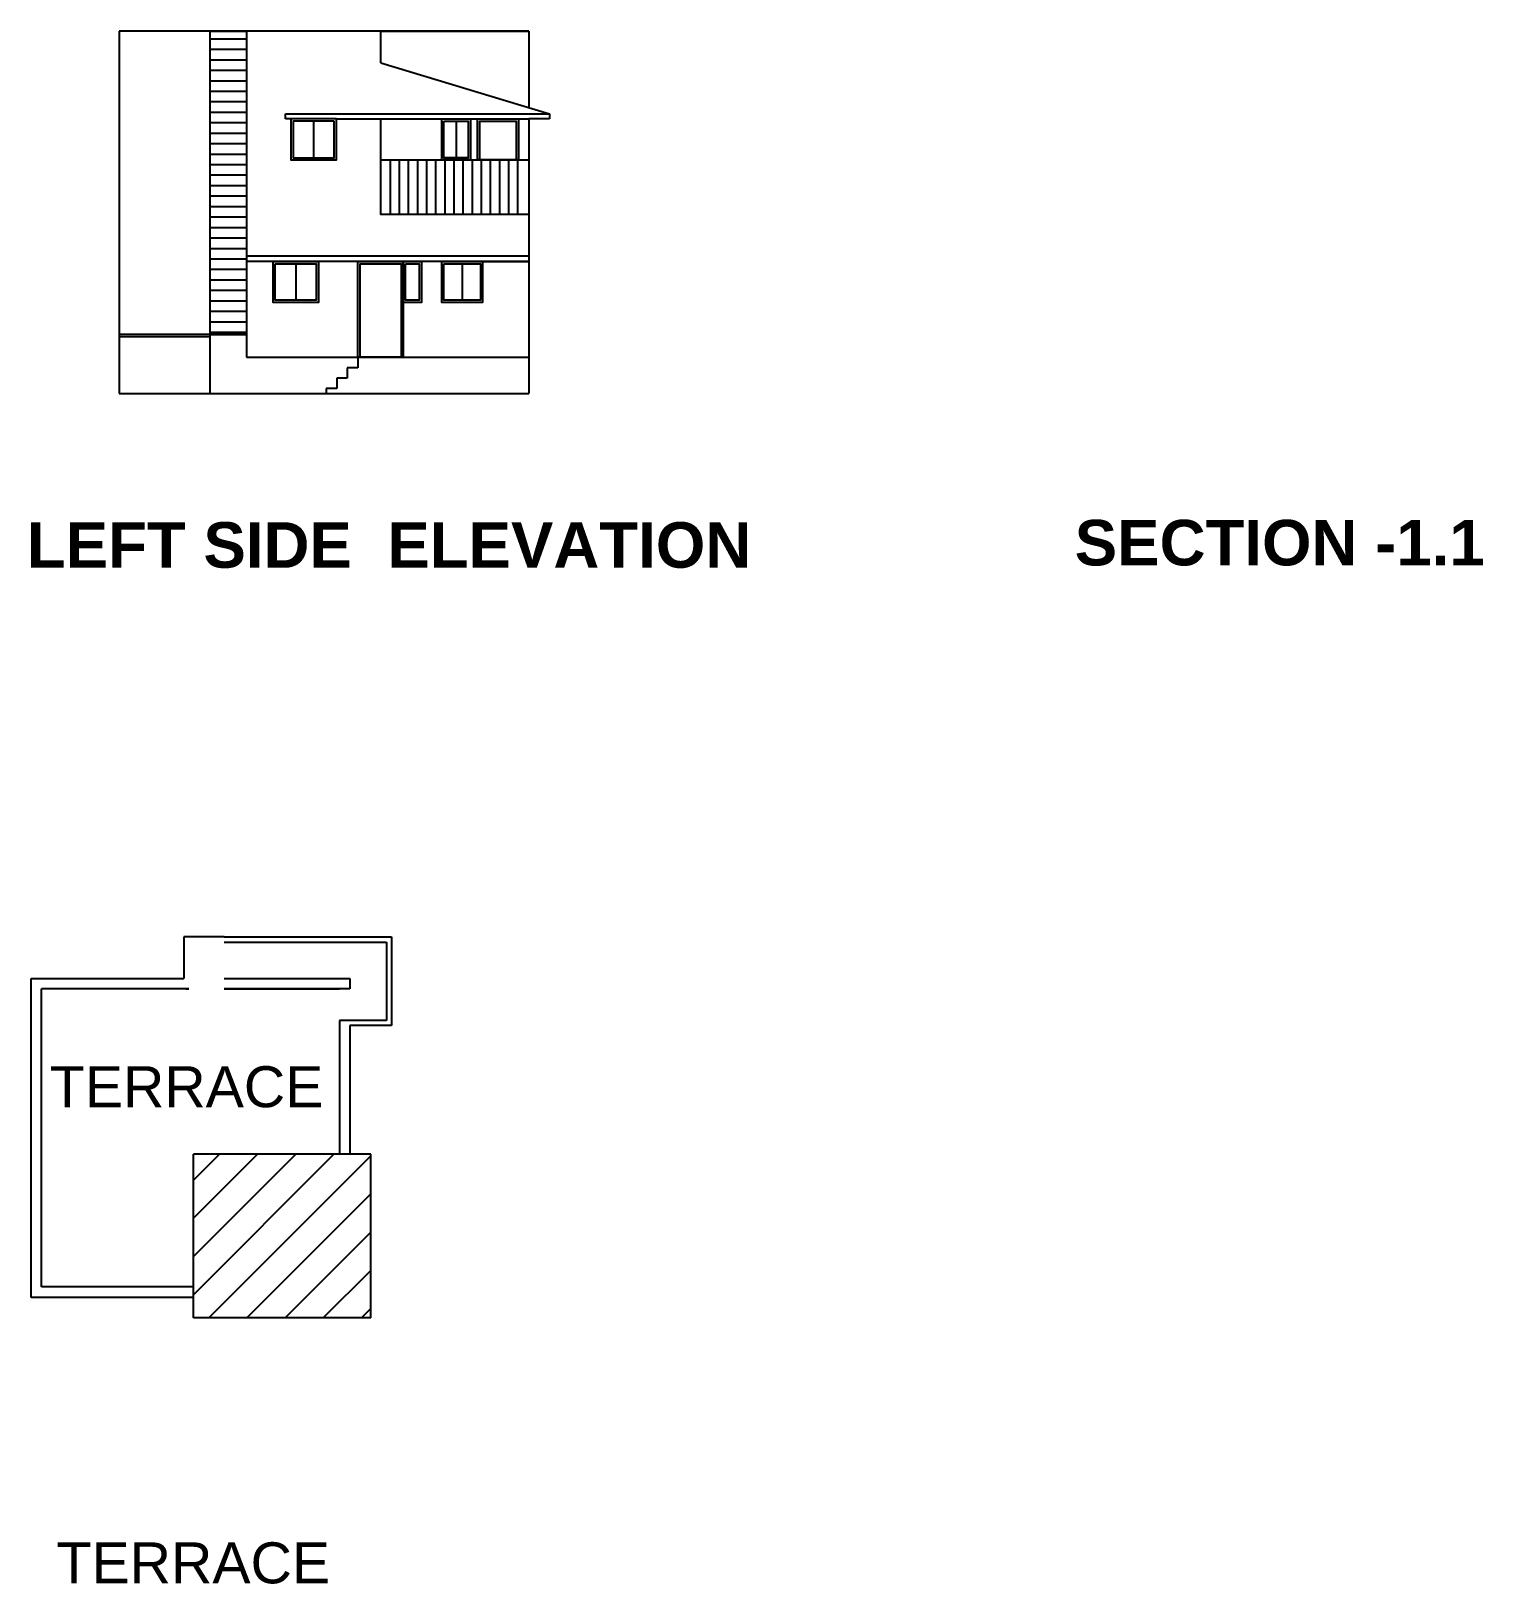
# Model space of a CAD drawing. Header units: metres. Extents: x 1729.3 to 1801.5, y 1634.4 to 1669.2.
# Drawn here: x 1769.66 to 1801.55, y 1634.58 to 1668.67 of the extents above; entities that cross this region are included whole.
import ezdxf

# ---------------------------------------------------------------- set-up
doc = ezdxf.new("R2010")
doc.units = ezdxf.units.M
for name, color, linetype in [('0.45', 3, 'Continuous'), ('BORDER', 1, 'Continuous'), ('DOOR', 4, 'Continuous'), ('ELE W', 2, 'Continuous'), ('grill', 171, 'Continuous')]:
    doc.layers.add(name, color=color, linetype=linetype)
doc.styles.get("Standard").update_dxf_attribs({"font": 'arial.ttf'})

msp = doc.modelspace()

# ---------------------------------------------------------------- hatches: boundary and pattern name
h = msp.add_hatch()
h.set_pattern_fill('ANSI31', color=256, scale=0.186781)
h.set_pattern_definition([(45, (-13.8993, 2.24267), (-0.4193349, 0.4193349), [])])
h.paths.add_polyline_path([(1777.122, 1644.012), (1776.665, 1644.012), (1776.435, 1644.012), (1773.233, 1644.012), (1773.233, 1641.102), (1773.233, 1640.872), (1773.233, 1640.422), (1777.122, 1640.422), (1777.122, 1640.872), (1777.122, 1641.102)])

# ---------------------------------------------------------------- linework, layer by layer
for p, q in [((1777.347, 1667.973), (1777.347, 1668.672)), ((1777.347, 1667.973), (1781.047, 1666.857)), ((1777.347, 1664.642), (1777.347, 1666.742)), ((1774.397, 1662.012), (1771.597, 1662.012)), ((1773.597, 1660.712), (1773.597, 1662.012)), ((1773.597, 1662.012), (1774.397, 1662.012)), ((1774.397, 1662.012), (1774.397, 1661.514)), ((1773.597, 1661.962), (1771.597, 1661.962)), ((1773.905, 1648.787), (1773.015, 1648.787)), ((1773.015, 1648.787), (1773.015, 1647.872)), ((1773.905, 1648.787), (1777.58, 1648.787)), ((1777.58, 1648.787), (1777.58, 1646.952)), ((1773.905, 1648.672), (1777.465, 1648.672)), ((1777.465, 1648.672), (1777.465, 1646.952)), ((1769.665, 1640.872), (1769.665, 1647.872)), ((1769.665, 1647.872), (1773.015, 1647.872)), ((1773.125, 1647.872), (1773.125, 1647.872)), ((1773.905, 1647.872), (1776.665, 1647.872)), ((1776.665, 1647.872), (1776.665, 1647.642)), ((1769.895, 1641.102), (1769.895, 1647.642)), ((1773.125, 1647.642), (1769.895, 1647.642)), ((1773.065, 1647.642), (1773.125, 1647.642)), ((1776.665, 1647.642), (1773.905, 1647.642)), ((1773.905, 1647.642), (1776.435, 1647.642)), ((1776.435, 1646.952), (1776.435, 1644.012)), ((1777.465, 1646.952), (1776.435, 1646.952)), ((1777.58, 1646.842), (1776.665, 1646.842)), ((1776.665, 1646.842), (1776.665, 1644.012)), ((1777.58, 1646.952), (1777.58, 1646.842)), ((1777.122, 1644.012), (1773.233, 1644.012)), ((1773.233, 1640.422), (1773.233, 1644.012)), ((1777.122, 1640.422), (1777.122, 1644.012)), ((1773.233, 1640.872), (1769.665, 1640.872)), ((1773.233, 1641.102), (1769.895, 1641.102)), ((1777.122, 1640.422), (1773.233, 1640.422))]:
    msp.add_line(p, q)
msp.add_lwpolyline([(1777.122, 1640.872), (1777.122, 1641.102)])
at = {"layer": '0.45'}
for p, q in [((1774.397, 1661.512), (1780.597, 1661.512)), ((1771.597, 1660.712), (1780.597, 1660.712))]:
    msp.add_line(p, q, dxfattribs=at)
at = {"layer": 'BORDER'}
for p, q in [((1780.597, 1668.672), (1771.597, 1668.672)), ((1771.597, 1668.672), (1771.597, 1660.712)), ((1777.347, 1668.672), (1780.597, 1668.672)), ((1780.597, 1668.672), (1780.597, 1666.993)), ((1780.597, 1666.742), (1780.597, 1663.727)), ((1780.597, 1663.727), (1780.597, 1660.712))]:
    msp.add_line(p, q, dxfattribs=at)
at = {"layer": 'DOOR'}
for points in [[(1779.467, 1666.742), (1780.367, 1666.742), (1780.367, 1665.842), (1779.467, 1665.842)], [(1776.837, 1663.612), (1777.837, 1663.612), (1777.837, 1661.512), (1776.837, 1661.512)]]:
    msp.add_lwpolyline(points, close=True, dxfattribs=at)
for points in [[(1779.517, 1665.842), (1779.517, 1666.692), (1780.317, 1666.692), (1780.317, 1665.842)], [(1776.887, 1661.512), (1776.887, 1663.562), (1777.787, 1663.562), (1777.787, 1661.512)]]:
    msp.add_lwpolyline(points, dxfattribs=at)
at = {"layer": 'ELE W'}
for p, q in [((1775.252, 1666.742), (1775.252, 1666.857)), ((1775.252, 1666.857), (1780.597, 1666.857)), ((1780.597, 1666.857), (1781.047, 1666.857)), ((1781.047, 1666.857), (1781.047, 1666.857)), ((1781.047, 1666.857), (1781.047, 1666.742)), ((1775.367, 1666.742), (1775.252, 1666.742)), ((1775.867, 1666.692), (1775.867, 1665.892)), ((1776.367, 1666.742), (1780.597, 1666.742)), ((1778.997, 1666.692), (1778.997, 1665.892)), ((1781.047, 1666.742), (1780.597, 1666.742)), ((1780.597, 1663.727), (1774.397, 1663.727)), ((1771.597, 1663.612), (1771.597, 1663.612)), ((1780.597, 1663.612), (1774.397, 1663.612)), ((1775.477, 1663.562), (1775.477, 1662.762)), ((1779.13, 1663.562), (1779.13, 1662.762)), ((1779.58, 1663.612), (1780.597, 1663.612))]:
    msp.add_line(p, q, dxfattribs=at)
for points in [[(1776.367, 1666.742), (1775.367, 1666.742), (1775.367, 1665.842), (1776.367, 1665.842)], [(1776.317, 1666.692), (1775.417, 1666.692), (1775.417, 1665.892), (1776.317, 1665.892)], [(1778.68, 1666.742), (1779.313, 1666.742), (1779.313, 1665.842), (1778.68, 1665.842)], [(1778.73, 1666.692), (1779.263, 1666.692), (1779.263, 1665.892), (1778.73, 1665.892)], [(1774.977, 1663.612), (1775.977, 1663.612), (1775.977, 1662.712), (1774.977, 1662.712)], [(1775.027, 1663.562), (1775.927, 1663.562), (1775.927, 1662.762), (1775.027, 1662.762)], [(1777.837, 1663.612), (1778.237, 1663.612), (1778.237, 1662.712), (1777.837, 1662.712)], [(1777.887, 1663.562), (1778.187, 1663.562), (1778.187, 1662.762), (1777.887, 1662.762)], [(1778.68, 1663.612), (1779.58, 1663.612), (1779.58, 1662.712), (1778.68, 1662.712)], [(1778.73, 1663.562), (1779.53, 1663.562), (1779.53, 1662.762), (1778.73, 1662.762)]]:
    msp.add_lwpolyline(points, close=True, dxfattribs=at)
at = {"layer": 'grill'}
for p, q in [((1773.597, 1662.012), (1773.597, 1668.672)), ((1773.597, 1668.672), (1774.391, 1668.672)), ((1773.597, 1668.502), (1774.397, 1668.502)), ((1774.391, 1668.672), (1774.397, 1662.012)), ((1773.597, 1668.272), (1774.397, 1668.272)), ((1773.597, 1668.042), (1774.397, 1668.042)), ((1773.597, 1667.812), (1774.397, 1667.812)), ((1773.597, 1667.582), (1774.397, 1667.582)), ((1773.597, 1667.352), (1774.397, 1667.352)), ((1773.597, 1667.122), (1774.397, 1667.122)), ((1773.597, 1666.892), (1774.397, 1666.892)), ((1773.597, 1666.662), (1774.397, 1666.662)), ((1773.597, 1666.432), (1774.397, 1666.432)), ((1773.597, 1666.202), (1774.397, 1666.202)), ((1773.597, 1665.972), (1774.397, 1665.972)), ((1773.597, 1665.742), (1774.397, 1665.742)), ((1777.347, 1665.842), (1777.547, 1665.842)), ((1777.547, 1665.842), (1777.547, 1664.642)), ((1777.747, 1665.842), (1777.747, 1664.642)), ((1777.947, 1665.842), (1777.947, 1664.642)), ((1778.147, 1665.842), (1778.147, 1664.642)), ((1778.347, 1665.842), (1778.347, 1664.642)), ((1778.547, 1665.842), (1778.547, 1664.642)), ((1778.747, 1665.842), (1778.747, 1664.642)), ((1778.947, 1665.842), (1778.947, 1664.642)), ((1779.147, 1665.842), (1779.147, 1664.642)), ((1779.347, 1665.842), (1779.347, 1664.642)), ((1779.547, 1665.842), (1779.547, 1664.642)), ((1779.747, 1665.842), (1779.747, 1664.642)), ((1779.947, 1665.842), (1779.947, 1664.642)), ((1780.147, 1665.842), (1780.147, 1664.642)), ((1780.347, 1665.842), (1780.347, 1664.642)), ((1773.597, 1665.512), (1774.397, 1665.512)), ((1773.597, 1665.282), (1774.397, 1665.282)), ((1773.597, 1665.052), (1774.397, 1665.052)), ((1773.597, 1664.822), (1774.397, 1664.822)), ((1773.597, 1664.592), (1774.397, 1664.592)), ((1773.597, 1664.362), (1774.397, 1664.362)), ((1773.597, 1664.132), (1774.397, 1664.132)), ((1773.597, 1663.902), (1774.397, 1663.902)), ((1773.597, 1663.672), (1774.397, 1663.672)), ((1773.597, 1663.442), (1774.397, 1663.442)), ((1773.597, 1663.212), (1774.397, 1663.212)), ((1773.597, 1662.982), (1774.397, 1662.982)), ((1773.597, 1662.752), (1774.397, 1662.752)), ((1773.597, 1662.522), (1774.397, 1662.522)), ((1773.597, 1662.292), (1774.397, 1662.292)), ((1773.597, 1662.062), (1774.397, 1662.062)), ((1773.597, 1662.012), (1774.397, 1662.012)), ((1774.397, 1662.012), (1773.597, 1662.012))]:
    msp.add_line(p, q, dxfattribs=at)
at = {"layer": 'grill', "color": 0}
for p, q in [((1776.837, 1661.512), (1776.837, 1661.282)), ((1776.607, 1661.052), (1776.377, 1661.052)), ((1776.377, 1661.052), (1776.377, 1660.822)), ((1776.837, 1661.282), (1776.607, 1661.282)), ((1776.607, 1661.282), (1776.607, 1661.052)), ((1776.377, 1660.822), (1776.147, 1660.822)), ((1776.147, 1660.822), (1776.147, 1660.712))]:
    msp.add_line(p, q, dxfattribs=at)
at = {"layer": 'grill'}
msp.add_lwpolyline([(1777.347, 1665.842), (1780.597, 1665.842), (1780.597, 1664.642), (1777.347, 1664.642)], close=True, dxfattribs=at)

# ---------------------------------------------------------------- texts
at = {"char_height": 1, "attachment_point": 1}
for s, width, insert in [('{\\fArial|b1|i0|c0|p34;LEFT SIDE  ELEVATION }', 45.6607, (1769.569, 1657.89)), ('{\\fArial|b1|i0|c0|p34;SECTION -1.1}', 27.12424, (1792.583, 1657.941))]:
    msp.add_mtext_dynamic_manual_height_columns(s, width=width, gutter_width=12.5, heights=[0], dxfattribs=dict(at, insert=insert))
at = {"char_height": 0.9, "width": 8.88853, "attachment_point": 1}
for insert in [(1770.075, 1645.946), (1770.222, 1635.493)]:
    msp.add_mtext('TERRACE', dxfattribs=dict(at, insert=insert))

doc.saveas('drawing.dxf')
